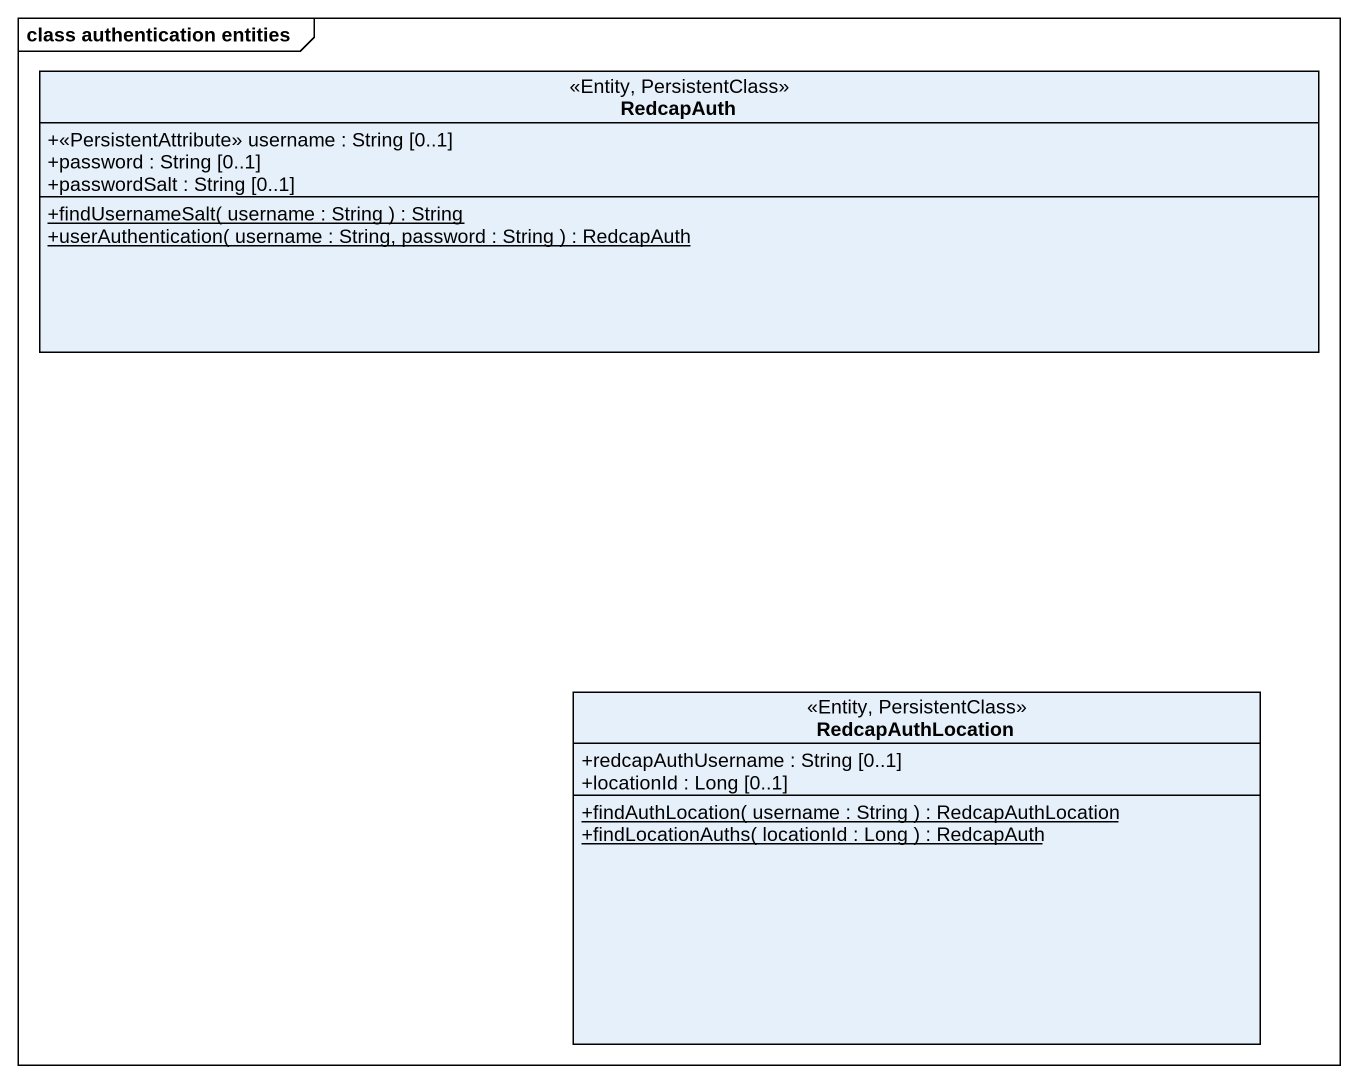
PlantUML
@startuml
mainframe class authentication entities
hide circle
hide empty members
skinparam classAttributeIconSize 0
class RedcapAuth <<Entity, PersistentClass>> {
  +<<PersistentAttribute>> username : String [0..1]
  +password : String [0..1]
  +passwordSalt : String [0..1]
  {static} +findUsernameSalt( username : String ) : String
  {static} +userAuthentication( username : String, password : String ) : RedcapAuth
}
class RedcapAuthLocation <<Entity, PersistentClass>> {
  +redcapAuthUsername : String [0..1]
  +locationId : Long [0..1]
  {static} +findAuthLocation( username : String ) : RedcapAuthLocation
  {static} +findLocationAuths( locationId : Long ) : RedcapAuth
}
@enduml
